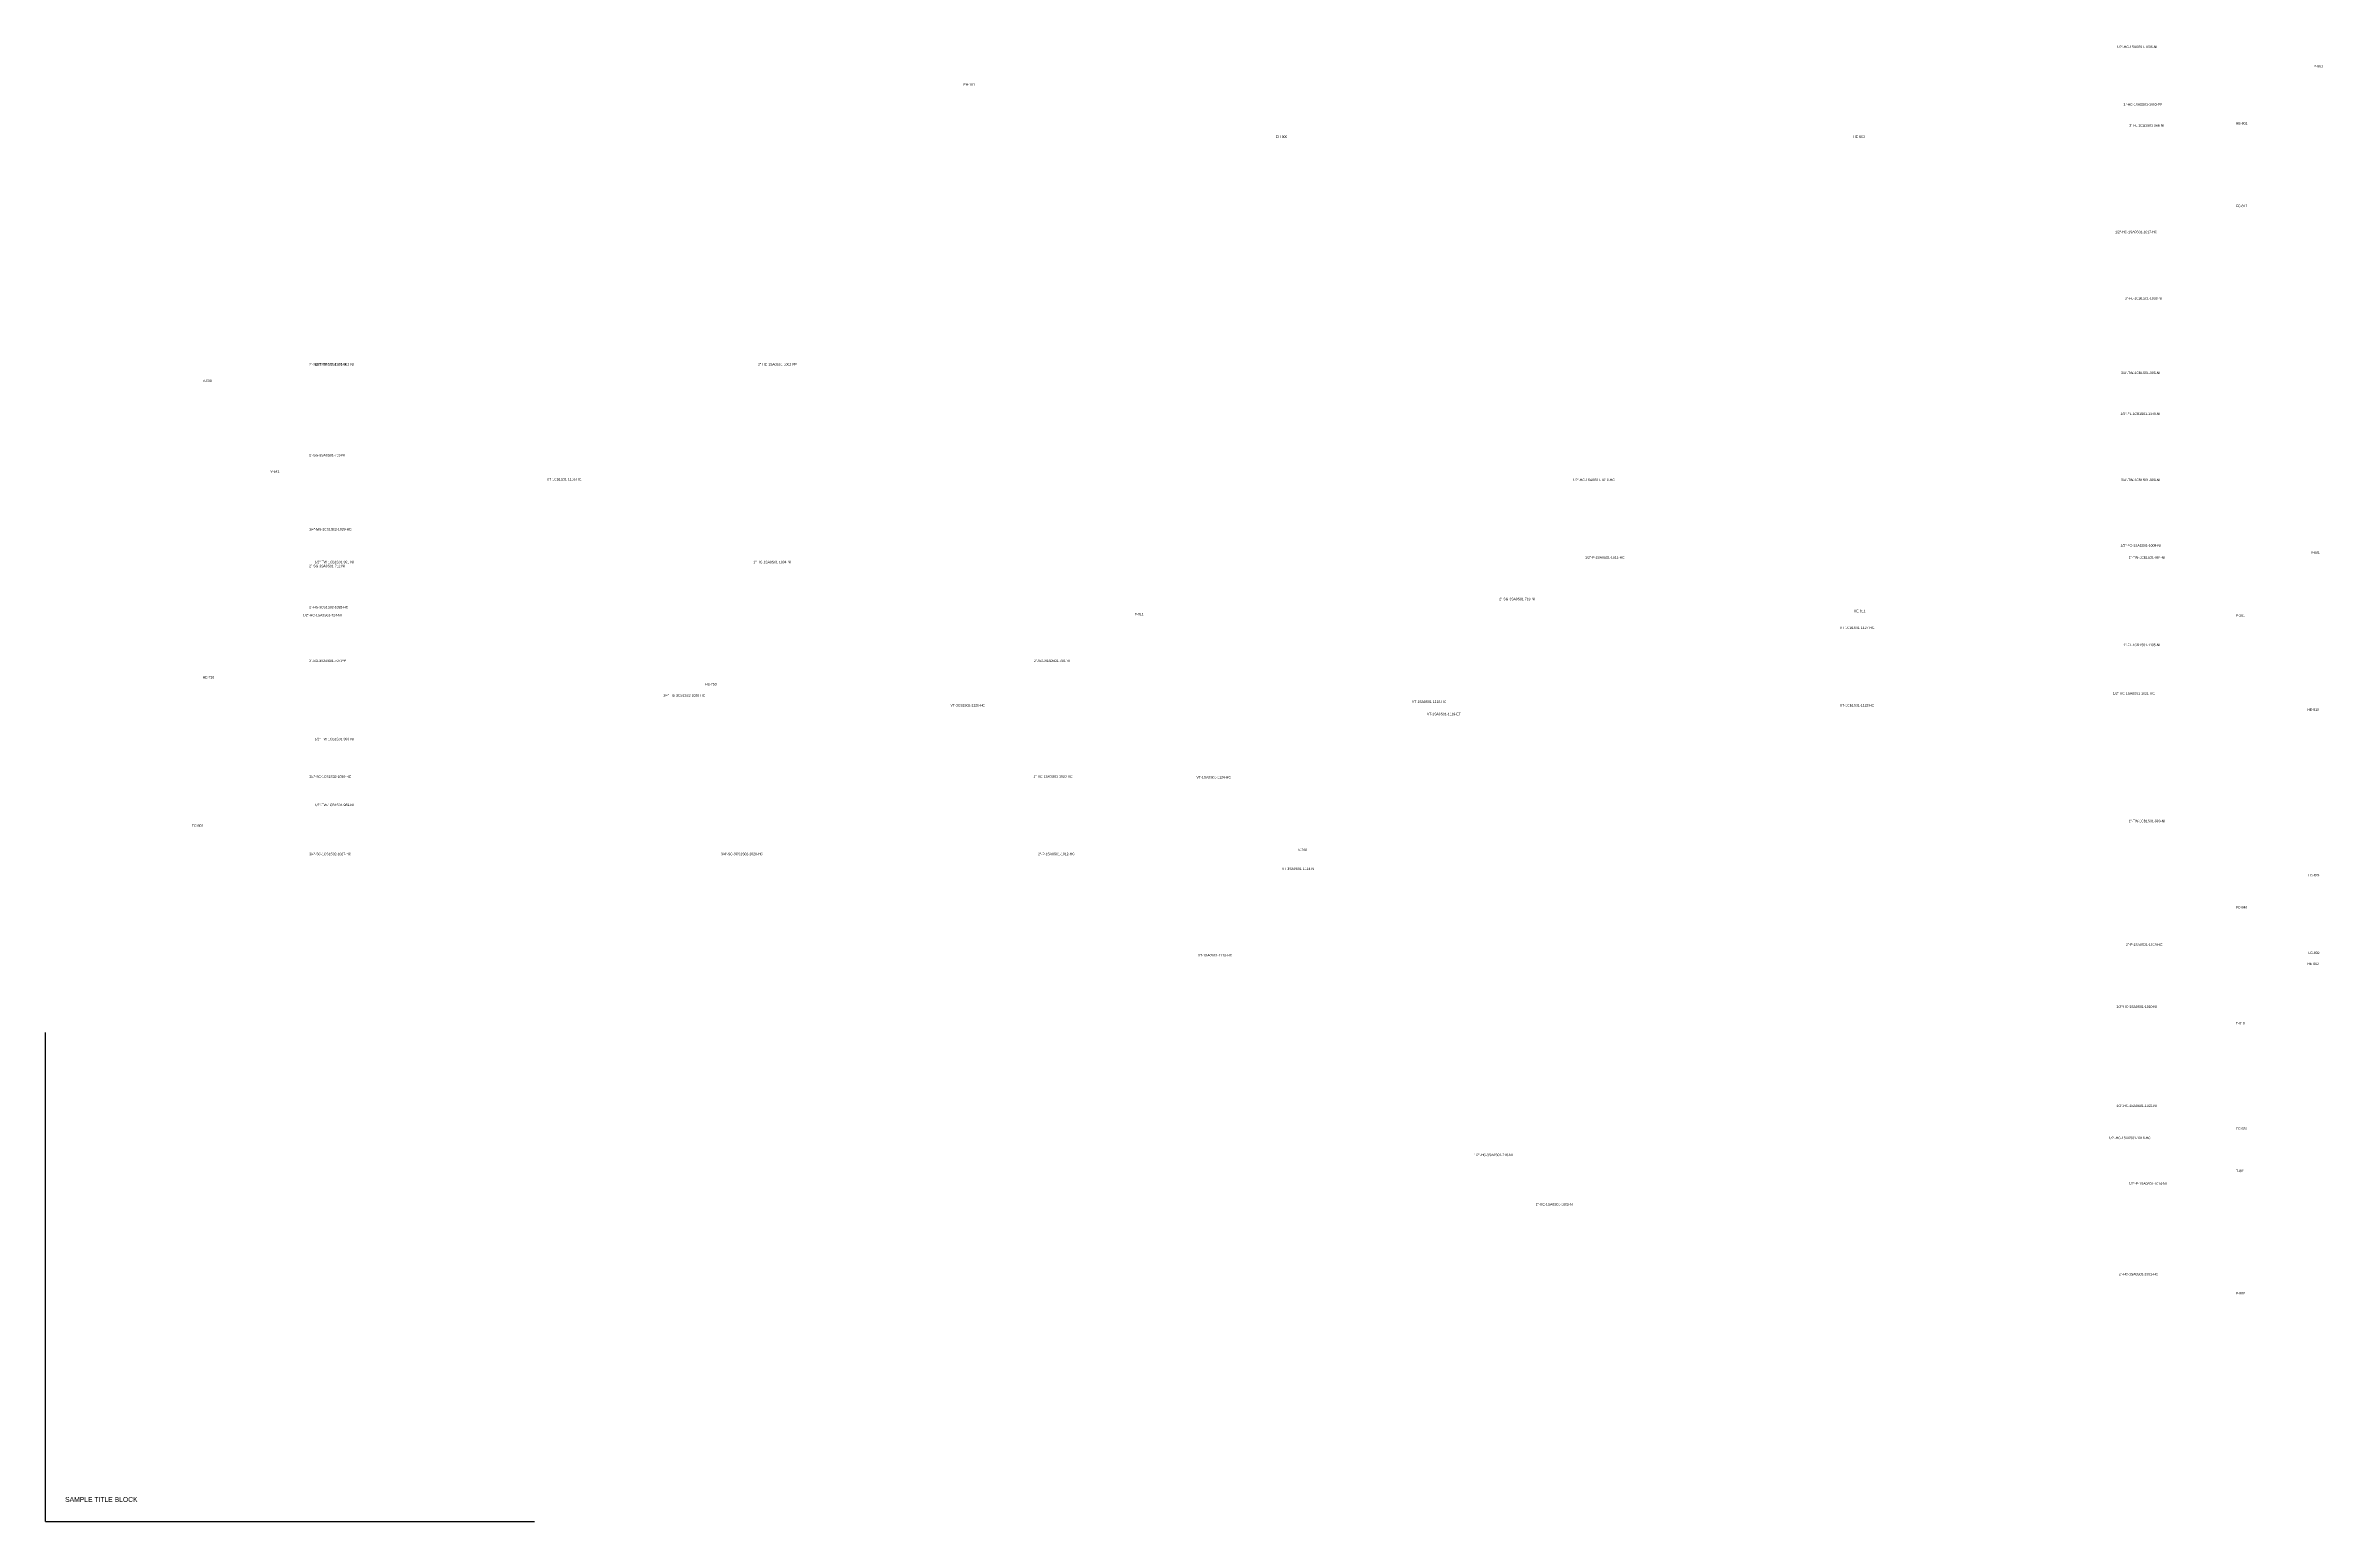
# Model space of a CAD drawing. Header units: metres. Extents: x 0 to 2328, y 0 to 1509.
import ezdxf

# ---------------------------------------------------------------- set-up
doc = ezdxf.new("R2010")
doc.units = ezdxf.units.M
doc.layers.add('REVIEW', color=1, linetype='Continuous')

msp = doc.modelspace()

# ---------------------------------------------------------------- linework, layer by layer
for q in [(0, 500), (500, 0)]:
    msp.add_line((0, 0), q)

# ---------------------------------------------------------------- texts
msp.add_text('SAMPLE TITLE BLOCK', height=5).set_placement((20, 20))
at = {"layer": 'REVIEW', "char_height": 2.5, "attachment_point": 1}
for s, insert in [('1/2"-HC-1SA0S01-1006-NI', (2117.4, 1508.73)), ('EH-101', (938.4, 1470.22)), ('P-801', (2318.9, 1489.05)), ('2"-HC-1SA0S01-1000-PP', (2124.24, 1449.81)), ('3"-FL-1CB1S01-966-NI', (2130.12, 1428.47)), ('HE-801', (2239.22, 1430.61)), ('EH-900', (1257.72, 1416.91)), ('HE-803', (1848.12, 1416.91)), ('FC-817', (2239.22, 1346.13)), ('1/2"-HC-1SA0S01-1017-HC', (2115.72, 1319.51)), ('3"-FL-1CB1S01-1003-NI', (2125.92, 1251.59)), ('V-590', (160.7, 1167.33)), ('2"-SG-3SA0S01-1187-NI', (269.52, 1184.27)), ('1/2"-TW-1CB1S01-992-NI', (275.07, 1184.15)), ('2"-HC-1SA0S01-1002-PP', (728.4, 1184.15)), ('3/4"-TW-1CB1S01-995-NI', (2121.72, 1175.51)), ('1/2"-FL-1CB1S01-1149-NI', (2121.24, 1133.63)), ('V-541', (229.82, 1074.69)), ('2"-SG-3SA0S01-713-NI', (269.52, 1091.39)), ('VT-1CB1S01-1116-HC', (512.53, 1066.59)), ('1/2"-HC-1SA0S01-1019-HC', (1561.32, 1066.07)), ('3/4"-TW-1CB1S01-996-NI', (2121.72, 1066.07)), ('3/4"-MS-1CS1S02-1029-HC', (269.52, 1015.55)), ('2"-SG-3SA0S01-712-NI', (269.52, 977.99)), ('1/2"-TW-1CB1S01-991-NI', (275.07, 982.07)), ('1"-HC-1SA0S01-1004-NI', (723.6, 982.07)), ('1/2"-P-1SA0S01-1011-HC', (1573.92, 986.75)), ('1/2"-FG-1SA0S01-1009-NI', (2121.24, 998.99)), ('1"-TW-1CB1S01-994-NI', (2129.64, 986.75)), ('V-801', (2315.66, 991.89)), ('2"-HS-3CS1S02-1025-HC', (269.52, 935.99)), ('2"-SG-3SA0S01-719-NI', (1486.08, 944.27)), ('HE-811', (1848.72, 931.99)), ('1/2"-HC-1SA0S01-724-NI', (263.16, 927.81)), ('P-811', (1113.36, 928.75)), ('VT-1CB1S01-1127-HC', (1834.33, 914.91)), ('F-201', (2239.34, 927.45)), ('1"-FL-1CB1S01-1185-NI', (2124.12, 897.33)), ('HE-710', (160.7, 864.21)), ('2"-SG-3SA0S01-707-PP', (269.52, 881.15)), ('2"-SG-3SA0S01-708-NI', (1010.4, 881.15)), ('3/4"-HS-3CS1S02-1028-HC', (631.44, 845.75)), ('HE-750', (674.28, 857.23)), ('VT-1SA0S01-1118-HC', (1396.93, 839.31)), ('1/2"-HC-1SA0S01-1021-HC', (2113.35, 847.79)), ('VT-3CS1S02-1120-HC', (925.09, 835.59)), ('VT-1SA0S01-1119-ET', (1412.19, 826.71)), ('VT-1CB1S01-1122-HC', (1834.33, 835.59)), ('HE-810', (2312.3, 831.21)), ('1/2"-TW-1CB1S01-990-NI', (275.07, 801.11)), ('3/4"-SC-1CS1S02-1030-HC', (269.52, 762.71)), ('1"-HC-1SA0S01-1020-HC', (1009.92, 762.95)), ('VT-1SA0S01-1124-HC', (1176.61, 762.03)), ('1/2"-TW-1CB1S01-989-NI', (275.07, 733.79)), ('TC-806', (149.66, 712.65)), ('1"-TW-1CB1S01-993-NI', (2129.64, 717.35)), ('3/4"-SC-1CS1S02-1027-HC', (269.52, 683.63)), ('3/4"-SC-3CS1S02-1026-HC', (690.48, 683.63)), ('2"-P-1SA0S01-1012-HC', (1014.6, 683.63)), ('V-760', (1280.4, 687.79)), ('VT-3SA0S01-1114-NI', (1263.97, 668.55)), ('LC-829', (2313.14, 661.89)), ('FC-840', (2239.22, 629.13)), ('2"-P-1SA0S01-1013-HC', (2126.76, 590.97)), ('LC-802', (2313.26, 582.57)), ('VT-1SA0S01-1115-HC', (1177.93, 580.11)), ('HE-802', (2312.3, 571.41)), ('1/2"-HC-1SA0S01-1010-NI', (2117.04, 527.51)), ('T-810', (2239.22, 510.57)), ('1/2"-HC-1SA0S01-1022-NI', (2117.04, 426.23)), ('FC-826', (2239.22, 402.93)), ('1/2"-HC-3SA0S01-716-NI', (1460.28, 375.95)), ('1/2"-HC-1SA0S01-1018-HC', (2109.15, 393.35)), ('T-801', (2239.34, 359.61)), ('1/2"-P-1SA0S01-1014-NI', (2129.64, 346.67)), ('1"-HC-1SA0S01-1005-NI', (1523.4, 325.43)), ('2"-HC-1SA0S01-1001-HC', (2119.56, 254.13)), ('P-802', (2239.22, 234.57))]:
    msp.add_mtext(s, dxfattribs=dict(at, insert=insert))

doc.saveas('drawing.dxf')
